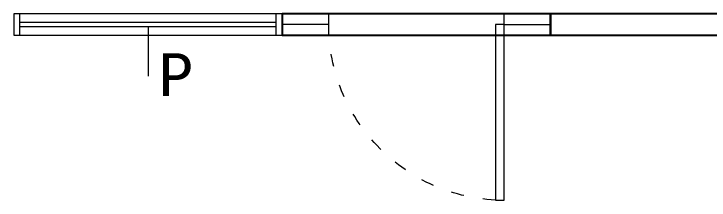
# Model space of a CAD drawing. Header units: millimetres. Extents: x -3516 to 33273, y -7531 to 724.
# Drawn here: x 2544.5 to 2869.7, y -2673.7 to -2586.7 of the extents above; entities that cross this region are included whole.
import ezdxf

# ---------------------------------------------------------------- set-up
doc = ezdxf.new("R2010")
doc.units = ezdxf.units.MM
doc.linetypes.add('ACAD_ISO03W100', pattern=[30, 12, -18])
for name, color, linetype, lineweight in [('100x120 PEN', 155, 'Continuous', 15), ('DIS-100', 9, 'Continuous', 30), ('KAPI', 37, 'Continuous', 15), ('YAZI', 9, 'Continuous', 20)]:
    doc.layers.add(name, color=color, linetype=linetype, lineweight=lineweight)
doc.styles.add('VEFA', font='calibri.ttf')

# ---------------------------------------------------------------- blocks, each defined once
blk = doc.blocks.new('A$Cdef76808')
at = {"layer": '100x120 PEN', "linetype": 'Continuous'}
for p, q in [((62.75005192981916, 6.000036419092794), (62.75005192981916, 29.13520279769727)), ((2.750051929819165, 10.00003641909279), (2.750051929819165, 3.641907824203372e-05)), ((122.7500519298192, 10.00003641909279), (122.7500519298192, 3.641907824203372e-05)), ((122.7500519298192, 6.000036419092794), (2.750051929819165, 6.000036419092794)), ((122.7500519298192, 4.000036419092794), (2.750051929819165, 4.000036419092794))]:
    blk.add_line(p, q, dxfattribs=at)
blk.add_lwpolyline([(125.5000519298192, 3.641907824203372e-05), (5.192981916479766e-05, 3.641907824203372e-05), (5.192981916479766e-05, 10.00003641909279), (125.5000519298192, 10.00003641909279)], close=True, dxfattribs=at)
blk = doc.blocks.new('A$Ccb6340a7')
at = {"layer": 'DIS-100', "lineweight": -2}
blk.add_lwpolyline([(9.9999142755114, 125.5000312645425), (9.9999142755114, 3.12645424855873e-05), (-8.572448859922588e-05, 3.12645424855873e-05), (-8.572448859922588e-05, 125.5000312645425)], close=True, dxfattribs=at)
blk = doc.blocks.new('ASDQ1234142')
at = {"layer": 'KAPI'}
for p, q in [((177899.0334172767, 120461.1070918856), (177899.0334172767, 120451.1070918856)), ((177981.0334172767, 120461.1070918856), (177981.0334172767, 120451.1070918856)), ((177899.0334172767, 120456.1070918856), (177877.2834172767, 120456.1070918856)), ((177981.0334172767, 120456.1070918856), (178002.7834172767, 120456.1070918856))]:
    blk.add_line(p, q, dxfattribs=at)
at = {"layer": 'KAPI', "linetype": 'Continuous', "ltscale": 0.5}
blk.add_lwpolyline([(177981.0334172767, 120456.1070918856), (177977.0334172767, 120456.1070918856), (177977.0334172767, 120538.1070918856), (177981.0334172767, 120538.1070918856), (177981.0334172767, 120456.1070918856)], dxfattribs=at)
at = {"layer": 'KAPI'}
blk.add_lwpolyline([(177877.2834172767, 120451.1070918856), (178002.7834172767, 120451.1070918856), (178002.7834172767, 120461.1070918856), (177877.2834172767, 120461.1070918856)], close=True, dxfattribs=at)
at = {"layer": 'KAPI', "linetype": 'ACAD_ISO03W100', "ltscale": 0.5}
blk.add_arc((177981.2150930582, 120456.031839313), 82.18171023534987, 92.9166572704118, 179.9475350976792, dxfattribs=at)

msp = doc.modelspace()

# ---------------------------------------------------------------- block references
at = {"xscale": -1}
for name, p, rotation in [('A$Cdef76808', (2544.52936959044, -2586.68489923816), 180), ('A$Ccb6340a7', (2795.529452784787, -2586.685021381742), 90), ('ASDQ1234142', (-175207.2539957565, 117864.4221562283), 180), ('A$Ccb6340a7', (2921.029452784787, -2586.685021381756), 90)]:
    msp.add_blockref(name, p, dxfattribs=dict(at, rotation=rotation))

# ---------------------------------------------------------------- texts
at = {"layer": 'YAZI', "linetype": 'Continuous', "lineweight": -2, "insert": (2612.096372414395, -2625.048867034424), "char_height": 20, "attachment_point": 7, "style": 'VEFA'}
msp.add_mtext_dynamic_manual_height_columns('P', width=22.23064595834512, gutter_width=12.5, heights=[0], dxfattribs=at)

doc.saveas('drawing.dxf')
